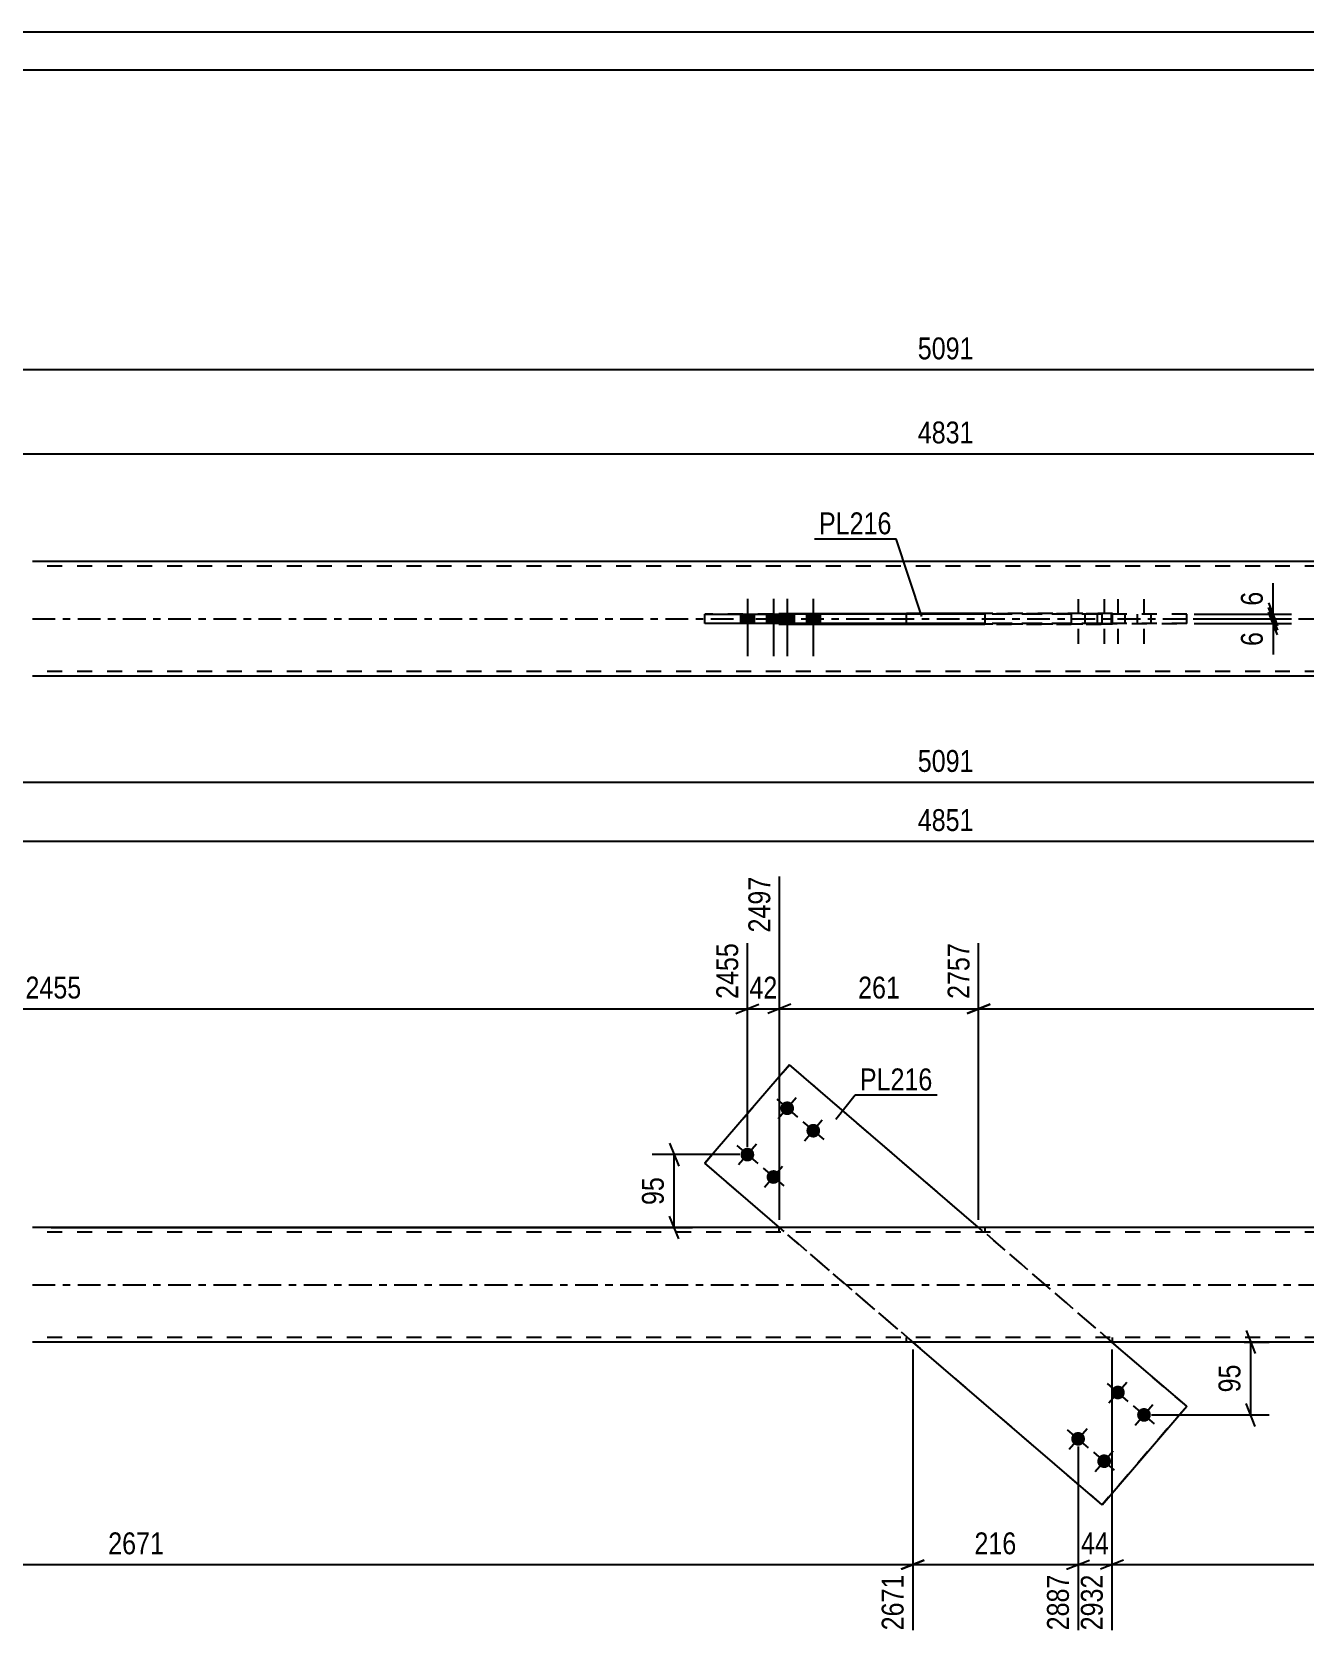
# Model space of a CAD drawing. Header units: millimetres. Extents: x 0 to 594, y 0 to 420.
# Drawn here: x 195.7 to 362.3, y 210.1 to 420 of the extents above; entities that cross this region are included whole.
import ezdxf

# ---------------------------------------------------------------- set-up
doc = ezdxf.new("R2010")
doc.units = ezdxf.units.MM
doc.linetypes.add('DXK_LINE_DOT2', pattern=[3.9198, 1.9599, -1.9599])
doc.linetypes.add('DXK_LINE_DOT3', pattern=[5.9187, 2.979, -0.9799, 0.9799, -0.9799])
doc.styles.add('Arial Narrow', font='ARIALN.TTF', dxfattribs={"height": 0.2})

# ---------------------------------------------------------------- blocks, each defined once
blk = doc.blocks.new('Unknown-580874031-1130')
at = {"color": 5, "linetype": 'Continuous'}
for p, q in [((594, 420), (0, 420)), ((589, 415), (5, 415))]:
    blk.add_line(p, q, dxfattribs=at)
blk = doc.blocks.new('Part-580874031-1700 - 1673')
at = {"color": 2, "linetype": 'Continuous'}
for p, q in [((434.83, 263.45), (195.74, 263.45)), ((434.83, 248.45), (195.74, 248.45))]:
    blk.add_line(p, q, dxfattribs=at)
at = {"color": 7, "linetype": 'DXK_LINE_DOT2'}
for p, q in [((434.83, 262.85), (195.74, 262.85)), ((293.42, 263.45), (293.42, 262.85)), ((320.39, 263.45), (320.39, 262.85)), ((434.83, 249.05), (195.74, 249.05)), ((310.17, 248.45), (310.17, 249.05)), ((337.14, 248.45), (337.14, 249.05))]:
    blk.add_line(p, q, dxfattribs=at)
at = {"color": 7, "linetype": 'DXK_LINE_DOT3'}
blk.add_line((195.74, 255.95), (434.83, 255.95), dxfattribs=at)
blk = doc.blocks.new('Bolt-580874031-1706 - 1673')
at = {"linetype": 'Continuous'}
for points in [[(295.13, 279.74), (295.25, 279.6), (295.35, 279.44), (295.41, 279.27), (295.44, 279.08), (295.42, 278.89), (295.37, 278.71), (295.28, 278.55), (295.16, 278.4), (295.01, 278.29), (294.84, 278.21), (294.65, 278.17), (294.47, 278.16), (294.28, 278.2), (294.11, 278.27), (293.95, 278.38), (293.82, 278.51), (293.73, 278.67), (293.66, 278.85), (293.64, 279.04), (293.65, 279.23), (293.71, 279.41), (293.8, 279.57), (293.92, 279.71), (294.07, 279.83), (294.24, 279.91), (294.42, 279.95), (294.61, 279.96), (294.8, 279.92), (294.97, 279.85)], [(298.54, 276.81), (298.67, 276.67), (298.76, 276.51), (298.83, 276.33), (298.85, 276.15), (298.84, 275.96), (298.78, 275.78), (298.69, 275.61), (298.57, 275.47), (298.42, 275.36), (298.25, 275.28), (298.07, 275.23), (297.88, 275.23), (297.69, 275.26), (297.52, 275.34), (297.36, 275.44), (297.24, 275.58), (297.14, 275.74), (297.08, 275.92), (297.05, 276.1), (297.07, 276.29), (297.12, 276.47), (297.21, 276.64), (297.33, 276.78), (297.48, 276.89), (297.65, 276.97), (297.84, 277.02), (298.02, 277.02), (298.21, 276.99), (298.38, 276.91)], [(289.91, 273.67), (290.04, 273.54), (290.14, 273.38), (290.2, 273.2), (290.22, 273.01), (290.21, 272.83), (290.15, 272.65), (290.06, 272.48), (289.94, 272.34), (289.79, 272.22), (289.62, 272.14), (289.44, 272.1), (289.25, 272.1), (289.06, 272.13), (288.89, 272.2), (288.74, 272.31), (288.61, 272.45), (288.51, 272.61), (288.45, 272.79), (288.42, 272.97), (288.44, 273.16), (288.49, 273.34), (288.58, 273.5), (288.71, 273.65), (288.86, 273.76), (289.03, 273.84), (289.21, 273.89), (289.4, 273.89), (289.58, 273.85), (289.76, 273.78)], [(293.32, 270.74), (293.45, 270.6), (293.55, 270.44), (293.61, 270.27), (293.64, 270.08), (293.62, 269.89), (293.57, 269.71), (293.48, 269.55), (293.35, 269.4), (293.2, 269.29), (293.03, 269.21), (292.85, 269.17), (292.66, 269.16), (292.48, 269.2), (292.3, 269.27), (292.15, 269.38), (292.02, 269.51), (291.92, 269.67), (291.86, 269.85), (291.84, 270.04), (291.85, 270.23), (291.91, 270.41), (292, 270.57), (292.12, 270.71), (292.27, 270.83), (292.44, 270.91), (292.62, 270.95), (292.81, 270.96), (292.99, 270.92), (293.17, 270.85)]]:
    blk.add_hatch(color=1, dxfattribs=at).paths.add_polyline_path(points)
at = {"color": 1, "linetype": 'Continuous'}
for p, q in [((293.17, 280.23), (295.9, 277.88)), ((295.71, 280.42), (293.37, 277.69)), ((296.59, 277.3), (299.32, 274.95)), ((299.12, 277.49), (296.78, 274.76)), ((287.96, 274.17), (290.69, 271.82)), ((290.5, 274.36), (288.15, 271.63)), ((291.37, 271.23), (294.1, 268.88)), ((293.91, 271.42), (291.56, 268.69))]:
    blk.add_line(p, q, dxfattribs=at)
blk = doc.blocks.new('Bolt-580874031-1707 - 1673')
at = {"linetype": 'Continuous'}
for points in [[(337.24, 241.15), (337.11, 241.29), (337.02, 241.45), (336.95, 241.63), (336.93, 241.82), (336.95, 242), (337, 242.18), (337.09, 242.35), (337.21, 242.49), (337.36, 242.61), (337.53, 242.69), (337.71, 242.73), (337.9, 242.73), (338.09, 242.7), (338.26, 242.63), (338.42, 242.52), (338.55, 242.38), (338.64, 242.22), (338.71, 242.04), (338.73, 241.86), (338.71, 241.67), (338.66, 241.49), (338.57, 241.32), (338.45, 241.18), (338.3, 241.07), (338.13, 240.99), (337.94, 240.94), (337.76, 240.94), (337.57, 240.97), (337.4, 241.05)], [(340.65, 238.22), (340.53, 238.36), (340.43, 238.52), (340.37, 238.7), (340.34, 238.88), (340.36, 239.07), (340.41, 239.25), (340.5, 239.42), (340.62, 239.56), (340.77, 239.67), (340.94, 239.75), (341.13, 239.8), (341.32, 239.8), (341.5, 239.77), (341.67, 239.69), (341.83, 239.59), (341.96, 239.45), (342.06, 239.29), (342.12, 239.11), (342.14, 238.92), (342.13, 238.74), (342.07, 238.56), (341.98, 238.39), (341.86, 238.25), (341.71, 238.13), (341.54, 238.05), (341.36, 238.01), (341.17, 238.01), (340.98, 238.04), (340.81, 238.11)], [(332.03, 235.09), (331.9, 235.23), (331.8, 235.39), (331.74, 235.56), (331.71, 235.75), (331.73, 235.94), (331.78, 236.12), (331.87, 236.28), (332, 236.43), (332.15, 236.54), (332.32, 236.62), (332.5, 236.66), (332.69, 236.67), (332.87, 236.63), (333.05, 236.56), (333.2, 236.45), (333.33, 236.32), (333.43, 236.16), (333.49, 235.98), (333.51, 235.79), (333.5, 235.6), (333.44, 235.42), (333.35, 235.26), (333.23, 235.12), (333.08, 235), (332.91, 234.92), (332.73, 234.88), (332.54, 234.87), (332.36, 234.91), (332.18, 234.98)], [(335.44, 232.15), (335.31, 232.29), (335.21, 232.45), (335.15, 232.63), (335.13, 232.82), (335.14, 233), (335.2, 233.18), (335.29, 233.35), (335.41, 233.49), (335.56, 233.61), (335.73, 233.69), (335.91, 233.73), (336.1, 233.73), (336.28, 233.7), (336.46, 233.63), (336.61, 233.52), (336.74, 233.38), (336.84, 233.22), (336.9, 233.04), (336.93, 232.86), (336.91, 232.67), (336.86, 232.49), (336.77, 232.33), (336.64, 232.18), (336.49, 232.07), (336.32, 231.99), (336.14, 231.94), (335.95, 231.94), (335.77, 231.98), (335.59, 232.05)]]:
    blk.add_hatch(color=1, dxfattribs=at).paths.add_polyline_path(points)
at = {"color": 1, "linetype": 'Continuous'}
for p, q in [((339.19, 240.66), (336.46, 243.01)), ((336.66, 240.47), (339, 243.2)), ((342.61, 237.73), (339.88, 240.08)), ((340.07, 237.54), (342.42, 240.27)), ((333.98, 234.6), (331.25, 236.94)), ((331.44, 234.41), (333.79, 237.14)), ((337.39, 231.66), (334.66, 234.01)), ((334.85, 231.47), (337.2, 234.2))]:
    blk.add_line(p, q, dxfattribs=at)
blk = doc.blocks.new('Part-580874031-1715 - 1673')
at = {"color": 2, "linetype": 'Continuous'}
for p, q in [((294.82, 284.75), (283.74, 271.86)), ((294.82, 284.75), (294.82, 284.75)), ((319.6, 263.45), (294.82, 284.75)), ((293.52, 263.45), (283.74, 271.86)), ((283.74, 271.86), (283.74, 271.86)), ((335.75, 227.14), (310.97, 248.45)), ((346.83, 240.03), (337.04, 248.45)), ((335.75, 227.14), (346.83, 240.03)), ((346.83, 240.03), (346.83, 240.03)), ((335.75, 227.14), (335.75, 227.14))]:
    blk.add_line(p, q, dxfattribs=at)
at = {"color": 7, "linetype": 'DXK_LINE_DOT2'}
for p, q in [((283.74, 271.86), (294.82, 284.75)), ((346.83, 240.03), (294.82, 284.75)), ((335.75, 227.14), (283.74, 271.86)), ((310.97, 248.45), (293.52, 263.45)), ((337.04, 248.45), (319.6, 263.45)), ((346.83, 240.03), (335.75, 227.14))]:
    blk.add_line(p, q, dxfattribs=at)
blk = doc.blocks.new('Bolt-580874031-1435 - 1367')
at = {"color": 1, "linetype": 'DXK_LINE_DOT2'}
for p, q in [((332.61, 345.75), (332.61, 338.25)), ((336.03, 345.75), (336.03, 338.25)), ((337.83, 345.75), (337.83, 338.25)), ((341.24, 345.75), (341.24, 338.25)), ((331.71, 343.75), (331.71, 342.55)), ((333.51, 343.75), (333.51, 342.55)), ((335.13, 343.75), (335.13, 342.55)), ((336.93, 343.75), (336.93, 342.55)), ((336.93, 343.75), (336.93, 342.55)), ((338.73, 343.75), (338.73, 342.55)), ((340.34, 343.75), (340.34, 342.55)), ((342.14, 343.75), (342.14, 342.55))]:
    blk.add_line(p, q, dxfattribs=at)
blk = doc.blocks.new('Part-580874031-1456 - 1367')
at = {"color": 2, "linetype": 'Continuous'}
for p, q in [((434.83, 350.65), (195.74, 350.65)), ((293.42, 343.76), (293.42, 343.86)), ((293.42, 343.86), (293.42, 343.86)), ((293.42, 343.86), (320.39, 343.86)), ((293.42, 342.56), (293.42, 342.46)), ((293.42, 342.46), (320.39, 342.46)), ((310.17, 343.85), (310.17, 343.76)), ((320.39, 343.85), (310.17, 343.85)), ((310.17, 343.85), (310.17, 343.85)), ((310.17, 342.46), (310.17, 342.56)), ((320.39, 343.86), (320.39, 342.46)), ((434.83, 335.65), (195.74, 335.65))]:
    blk.add_line(p, q, dxfattribs=at)
at = {"color": 7, "linetype": 'DXK_LINE_DOT2'}
for p, q in [((434.83, 350.05), (195.74, 350.05)), ((293.42, 342.56), (293.42, 343.86)), ((293.42, 343.86), (320.39, 343.86)), ((293.42, 342.46), (320.39, 342.46)), ((310.17, 343.85), (337.14, 343.85)), ((310.17, 343.76), (310.17, 343.85)), ((310.17, 342.56), (310.17, 343.76)), ((310.17, 342.45), (310.17, 342.46)), ((310.17, 342.46), (310.17, 342.45)), ((337.14, 342.45), (310.17, 342.45)), ((310.17, 342.45), (310.17, 342.45)), ((310.17, 342.45), (337.14, 342.45)), ((337.14, 343.85), (320.39, 343.85)), ((337.14, 342.45), (337.14, 343.85)), ((434.83, 336.25), (195.74, 336.25))]:
    blk.add_line(p, q, dxfattribs=at)
at = {"color": 7, "linetype": 'DXK_LINE_DOT3'}
blk.add_line((195.74, 343.15), (434.83, 343.15), dxfattribs=at)
blk = doc.blocks.new('Part-580874031-1397 - 1367')
at = {"color": 2, "linetype": 'Continuous'}
for p, q in [((283.74, 342.56), (283.74, 343.76)), ((283.74, 343.76), (294.82, 343.76)), ((320.39, 342.55), (283.74, 342.56)), ((294.82, 342.56), (283.74, 342.56)), ((294.82, 342.56), (294.82, 343.76)), ((320.39, 343.76), (294.82, 343.76)), ((320.39, 342.56), (294.82, 342.56))]:
    blk.add_line(p, q, dxfattribs=at)
at = {"color": 7, "linetype": 'DXK_LINE_DOT2'}
for p, q in [((335.75, 343.75), (283.74, 343.76)), ((346.83, 343.75), (320.39, 343.76)), ((346.83, 342.55), (320.39, 342.56)), ((335.75, 342.55), (320.39, 342.55)), ((335.75, 342.55), (335.75, 343.75)), ((346.83, 343.75), (335.75, 343.75)), ((335.75, 342.55), (346.83, 342.55)), ((346.83, 342.55), (346.83, 343.75))]:
    blk.add_line(p, q, dxfattribs=at)
blk = doc.blocks.new('Bolt-580874031-1436 - 1367')
at = {"linetype": 'Continuous'}
for points in [[(290.22, 343.76), (288.42, 343.76), (288.42, 342.56), (290.22, 342.56)], [(293.64, 343.76), (291.84, 343.76), (291.84, 342.56), (293.64, 342.56)], [(295.44, 343.76), (293.64, 343.76), (293.64, 342.56), (295.44, 342.56)], [(298.85, 343.76), (297.05, 343.76), (297.05, 342.56), (298.85, 342.56)]]:
    blk.add_hatch(color=1, dxfattribs=at).paths.add_polyline_path(points)
at = {"color": 1, "linetype": 'Continuous'}
for p, q in [((289.32, 345.76), (289.32, 338.26)), ((292.74, 345.76), (292.74, 338.26)), ((294.54, 345.76), (294.54, 338.26)), ((297.95, 345.76), (297.95, 338.26)), ((288.42, 343.76), (288.42, 342.56)), ((290.22, 343.76), (290.22, 342.56)), ((291.84, 343.76), (291.84, 342.56)), ((293.64, 343.76), (293.64, 342.56)), ((293.64, 343.76), (293.64, 342.56)), ((295.44, 343.76), (295.44, 342.56)), ((297.05, 343.76), (297.05, 342.56)), ((298.85, 343.76), (298.85, 342.56))]:
    blk.add_line(p, q, dxfattribs=at)
blk = doc.blocks.new('StraightDimension-580874031-1850 - 1673')
at = {"color": 7, "linetype": 'Continuous'}
for p, q in [((337.04, 247.45), (337.04, 210.69)), ((332.61, 234.77), (332.61, 210.69)), ((331.11, 218.7), (334.11, 219.9)), ((332.61, 219.3), (337.04, 219.3)), ((338.54, 219.9), (335.54, 218.7))]:
    blk.add_line(p, q, dxfattribs=at)
at = {"color": 0}
blk.add_wipeout([(337.26, 220.05), (337.26, 224.25), (332.4, 224.25), (332.4, 220.05)], dxfattribs=at)
at = {"color": 0, "linetype": 'Continuous'}
blk.add_wipeout([(336.44, 218.6), (332.24, 218.6), (332.24, 210.09), (336.44, 210.09)], dxfattribs=at)
at = {"color": 3, "style": 'Arial Narrow'}
blk.add_text('44', height=2.863, dxfattribs=at).set_placement((333, 220.65))
at = {"color": 3, "linetype": 'Continuous', "style": 'Arial Narrow'}
blk.add_text('2932', height=2.863, rotation=90.0002, dxfattribs=at).set_placement((335.84, 210.69))
blk = doc.blocks.new('StraightDimension-580874031-1792 - 1673')
at = {"color": 7, "linetype": 'Continuous'}
for p, q in [((293.52, 264.45), (293.52, 309.4)), ((289.32, 273.99), (289.32, 300.7)), ((287.82, 291.48), (290.82, 292.68)), ((289.32, 292.08), (293.52, 292.08)), ((295.02, 292.68), (292.02, 291.48))]:
    blk.add_line(p, q, dxfattribs=at)
at = {"color": 0, "linetype": 'Continuous'}
blk.add_wipeout([(292.92, 310), (288.72, 310), (288.72, 301.48), (292.92, 301.48)], dxfattribs=at)
at = {"color": 0}
blk.add_wipeout([(293.85, 292.83), (293.85, 297.03), (288.99, 297.03), (288.99, 292.83)], dxfattribs=at)
at = {"color": 3, "linetype": 'Continuous', "style": 'Arial Narrow'}
blk.add_text('2497', height=2.863, rotation=90.0002, dxfattribs=at).set_placement((292.32, 302.08))
at = {"color": 3, "style": 'Arial Narrow'}
blk.add_text('42', height=2.863, dxfattribs=at).set_placement((289.59, 293.43))
blk = doc.blocks.new('StraightDimension-580874031-1806 - 1673')
at = {"color": 7, "linetype": 'Continuous'}
for p, q in [((289.32, 273.99), (289.32, 300.7)), ((107.64, 265.45), (107.64, 295.21)), ((109.14, 292.68), (106.14, 291.48)), ((107.64, 292.08), (289.32, 292.08)), ((287.82, 291.48), (290.82, 292.68))]:
    blk.add_line(p, q, dxfattribs=at)
at = {"color": 0, "linetype": 'Continuous'}
for points in [[(288.72, 301.3), (284.52, 301.3), (284.52, 292.78), (288.72, 292.78)], [(107.04, 295.81), (102.84, 295.81), (102.84, 292.78), (107.04, 292.78)]]:
    blk.add_wipeout(points, dxfattribs=at)
at = {"color": 0}
blk.add_wipeout([(202.74, 292.83), (202.74, 297.03), (194.22, 297.03), (194.22, 292.83)], dxfattribs=at)
at = {"color": 3, "linetype": 'Continuous', "style": 'Arial Narrow'}
for s, height, p in [('2455', 2.863, (288.12, 293.38)), ('0', 2.86, (106.44, 293.38))]:
    blk.add_text(s, height=height, rotation=90.0002, dxfattribs=at).set_placement(p)
at = {"color": 3, "style": 'Arial Narrow'}
blk.add_text('2455', height=2.863, dxfattribs=at).set_placement((194.82, 293.43))
blk = doc.blocks.new('StraightDimension-580874031-1760 - 1673')
at = {"color": 7, "linetype": 'Continuous'}
for p, q in [((319.6, 264.45), (319.6, 300.7)), ((522.93, 265.45), (522.93, 300.7)), ((321.1, 292.68), (318.1, 291.48)), ((319.6, 292.08), (522.93, 292.08)), ((521.43, 291.48), (524.43, 292.68))]:
    blk.add_line(p, q, dxfattribs=at)
at = {"color": 0, "linetype": 'Continuous'}
blk.add_wipeout([(522.33, 301.3), (518.13, 301.3), (518.13, 292.78), (522.33, 292.78)], dxfattribs=at)
at = {"color": 0}
blk.add_wipeout([(425.52, 292.83), (425.52, 297.03), (417.01, 297.03), (417.01, 292.83)], dxfattribs=at)
at = {"color": 3, "linetype": 'Continuous', "style": 'Arial Narrow'}
blk.add_text('4831', height=2.863, rotation=90.0002, dxfattribs=at).set_placement((521.73, 293.38))
at = {"color": 3, "style": 'Arial Narrow'}
blk.add_text('2074', height=2.863, dxfattribs=at).set_placement((417.61, 293.43))
blk = doc.blocks.new('StraightDimension-580874031-2050 - 1673')
at = {"color": 7, "linetype": 'Continuous'}
blk.add_line((106.64, 314.02), (523.93, 314.02), dxfattribs=at)
at = {"color": 0}
blk.add_wipeout([(319.54, 314.77), (319.54, 318.97), (311.03, 318.97), (311.03, 314.77)], dxfattribs=at)
at = {"color": 3, "style": 'Arial Narrow'}
blk.add_text('4851', height=2.863, dxfattribs=at).set_placement((311.63, 315.37))
blk = doc.blocks.new('StraightDimension-580874031-1772 - 1673')
at = {"color": 7, "linetype": 'Continuous'}
for p, q in [((293.52, 264.45), (293.52, 309.4)), ((319.6, 264.45), (319.6, 300.7)), ((295.02, 292.68), (292.02, 291.48)), ((293.52, 292.08), (319.6, 292.08)), ((318.1, 291.48), (321.1, 292.68))]:
    blk.add_line(p, q, dxfattribs=at)
at = {"color": 0, "linetype": 'Continuous'}
blk.add_wipeout([(319, 301.3), (314.8, 301.3), (314.8, 292.78), (319, 292.78)], dxfattribs=at)
at = {"color": 0}
blk.add_wipeout([(309.9, 292.83), (309.9, 297.03), (303.22, 297.03), (303.22, 292.83)], dxfattribs=at)
at = {"color": 3, "linetype": 'Continuous', "style": 'Arial Narrow'}
blk.add_text('2757', height=2.863, rotation=90.0002, dxfattribs=at).set_placement((318.4, 293.38))
at = {"color": 3, "style": 'Arial Narrow'}
blk.add_text('261', height=2.863, dxfattribs=at).set_placement((303.82, 293.43))
blk = doc.blocks.new('StraightDimension-580874031-1735 - 1673')
at = {"color": 7, "linetype": 'Continuous'}
for p, q in [((288.32, 272.99), (276.88, 272.99)), ((279.13, 274.49), (280.33, 271.49)), ((279.73, 263.45), (279.73, 272.99)), ((280.33, 261.95), (279.13, 264.95)), ((198.19, 263.45), (282.13, 263.45))]:
    blk.add_line(p, q, dxfattribs=at)
at = {"color": 0}
blk.add_wipeout([(278.98, 270.65), (274.78, 270.65), (274.78, 265.79), (278.98, 265.79)], dxfattribs=at)
at = {"color": 3, "style": 'Arial Narrow'}
blk.add_text('95', height=2.863, rotation=90.0002, dxfattribs=at).set_placement((278.38, 266.39))
blk = doc.blocks.new('StraightDimension-580874031-1746 - 1673')
at = {"color": 7, "linetype": 'Continuous'}
blk.add_line((94.64, 321.76), (535.93, 321.76), dxfattribs=at)
at = {"color": 0}
blk.add_wipeout([(319.54, 322.51), (319.54, 326.71), (311.03, 326.71), (311.03, 322.51)], dxfattribs=at)
at = {"color": 3, "style": 'Arial Narrow'}
blk.add_text('5091', height=2.863, dxfattribs=at).set_placement((311.63, 323.11))
blk = doc.blocks.new('StraightDimension-580874031-1838 - 1673')
at = {"color": 7, "linetype": 'Continuous'}
for p, q in [((337.04, 247.45), (337.04, 210.69)), ((522.93, 246.45), (522.93, 210.69)), ((338.54, 219.9), (335.54, 218.7)), ((337.04, 219.3), (522.93, 219.3)), ((521.43, 218.7), (524.43, 219.9))]:
    blk.add_line(p, q, dxfattribs=at)
at = {"color": 0}
blk.add_wipeout([(434.24, 220.05), (434.24, 224.25), (425.73, 224.25), (425.73, 220.05)], dxfattribs=at)
at = {"color": 0, "linetype": 'Continuous'}
blk.add_wipeout([(522.33, 218.6), (518.13, 218.6), (518.13, 210.09), (522.33, 210.09)], dxfattribs=at)
at = {"color": 3, "style": 'Arial Narrow'}
blk.add_text('1899', height=2.863, dxfattribs=at).set_placement((426.33, 220.65))
at = {"color": 3, "linetype": 'Continuous', "style": 'Arial Narrow'}
blk.add_text('4831', height=2.863, rotation=90.0002, dxfattribs=at).set_placement((521.73, 210.69))
blk = doc.blocks.new('StraightDimension-580874031-1864 - 1673')
at = {"color": 7, "linetype": 'Continuous'}
for p, q in [((310.97, 247.45), (310.97, 210.69)), ((332.61, 234.77), (332.61, 210.69)), ((312.47, 219.9), (309.47, 218.7)), ((310.97, 219.3), (332.61, 219.3)), ((331.11, 218.7), (334.11, 219.9))]:
    blk.add_line(p, q, dxfattribs=at)
at = {"color": 0}
blk.add_wipeout([(325.13, 220.05), (325.13, 224.25), (318.45, 224.25), (318.45, 220.05)], dxfattribs=at)
at = {"color": 0, "linetype": 'Continuous'}
blk.add_wipeout([(332.01, 218.6), (327.81, 218.6), (327.81, 210.09), (332.01, 210.09)], dxfattribs=at)
at = {"color": 3, "style": 'Arial Narrow'}
blk.add_text('216', height=2.863, dxfattribs=at).set_placement((319.05, 220.65))
at = {"color": 3, "linetype": 'Continuous', "style": 'Arial Narrow'}
blk.add_text('2887', height=2.863, rotation=90.0002, dxfattribs=at).set_placement((331.41, 210.69))
blk = doc.blocks.new('StraightDimension-580874031-1878 - 1673')
at = {"color": 7, "linetype": 'Continuous'}
for p, q in [((107.64, 246.45), (107.64, 216.17)), ((310.97, 247.45), (310.97, 210.69)), ((109.14, 219.9), (106.14, 218.7)), ((107.64, 219.3), (310.97, 219.3)), ((309.47, 218.7), (312.47, 219.9))]:
    blk.add_line(p, q, dxfattribs=at)
at = {"color": 0}
blk.add_wipeout([(213.56, 220.05), (213.56, 224.25), (205.05, 224.25), (205.05, 220.05)], dxfattribs=at)
at = {"color": 0, "linetype": 'Continuous'}
for points in [[(107.04, 218.6), (102.84, 218.6), (102.84, 215.57), (107.04, 215.57)], [(310.37, 218.6), (306.17, 218.6), (306.17, 210.09), (310.37, 210.09)]]:
    blk.add_wipeout(points, dxfattribs=at)
at = {"color": 3, "style": 'Arial Narrow'}
blk.add_text('2671', height=2.863, dxfattribs=at).set_placement((205.65, 220.65))
at = {"color": 3, "linetype": 'Continuous', "style": 'Arial Narrow'}
for s, height, p in [('0', 2.86, (106.44, 216.17)), ('2671', 2.863, (309.77, 210.69))]:
    blk.add_text(s, height=height, rotation=90.0002, dxfattribs=at).set_placement(p)
blk = doc.blocks.new('StraightDimension-580874031-1993 - 1673')
at = {"color": 7, "linetype": 'Continuous'}
for p, q in [((354.61, 249.95), (355.81, 246.95)), ((354.36, 248.45), (357.61, 248.45)), ((355.21, 238.9), (355.21, 248.45)), ((355.81, 237.4), (354.61, 240.4)), ((342.24, 238.9), (357.61, 238.9))]:
    blk.add_line(p, q, dxfattribs=at)
at = {"color": 0}
blk.add_wipeout([(354.46, 246.1), (350.26, 246.1), (350.26, 241.25), (354.46, 241.25)], dxfattribs=at)
at = {"color": 3, "style": 'Arial Narrow'}
blk.add_text('95', height=2.863, rotation=90.0002, dxfattribs=at).set_placement((353.86, 241.85))
blk = doc.blocks.new('StraightDimension-580874031-1540 - 1367')
at = {"color": 7, "linetype": 'Continuous'}
for p, q in [((357.54, 345.25), (358.74, 342.25)), ((358.74, 341.65), (357.54, 344.65)), ((347.83, 343.75), (360.54, 343.75)), ((347.83, 343.15), (360.54, 343.15)), ((358.14, 343.15), (358.14, 343.75))]:
    blk.add_line(p, q, dxfattribs=at)
at = {"color": 0}
blk.add_wipeout([(357.39, 347.31), (353.19, 347.31), (353.19, 344.28), (357.39, 344.28)], dxfattribs=at)
at = {"color": 7, "linetype": 'Continuous'}
blk.add_line((358.14, 343.75), (358.14, 347.83), dxfattribs=at)
blk.add_line((358.14, 343.75), (358.14, 347.83), dxfattribs=at)
at = {"color": 3, "style": 'Arial Narrow'}
blk.add_text('6', height=2.86, rotation=90.0002, dxfattribs=at).set_placement((356.79, 344.88))
blk = doc.blocks.new('StraightDimension-580874031-1536 - 1367')
at = {"color": 7, "linetype": 'Continuous'}
for p, q in [((357.54, 344.65), (358.74, 341.65)), ((347.83, 343.15), (360.54, 343.15)), ((347.83, 342.55), (360.54, 342.55)), ((358.74, 341.05), (357.54, 344.05)), ((358.14, 342.55), (358.14, 343.15))]:
    blk.add_line(p, q, dxfattribs=at)
at = {"color": 0}
blk.add_wipeout([(357.39, 342.03), (353.19, 342.03), (353.19, 339), (357.39, 339)], dxfattribs=at)
at = {"color": 7, "linetype": 'Continuous'}
blk.add_line((358.14, 342.55), (358.14, 338.47), dxfattribs=at)
blk.add_line((358.14, 342.55), (358.14, 338.47), dxfattribs=at)
at = {"color": 3, "style": 'Arial Narrow'}
blk.add_text('6', height=2.86, rotation=90.0002, dxfattribs=at).set_placement((356.79, 339.6))
blk = doc.blocks.new('StraightDimension-580874031-1545 - 1367')
at = {"color": 7, "linetype": 'Continuous'}
blk.add_line((94.64, 375.79), (535.93, 375.79), dxfattribs=at)
at = {"color": 0}
blk.add_wipeout([(319.54, 376.54), (319.54, 380.74), (311.03, 380.74), (311.03, 376.54)], dxfattribs=at)
at = {"color": 3, "style": 'Arial Narrow'}
blk.add_text('5091', height=2.863, dxfattribs=at).set_placement((311.63, 377.14))
blk = doc.blocks.new('StraightDimension-580874031-1576 - 1367')
at = {"color": 7, "linetype": 'Continuous'}
blk.add_line((107.64, 364.78), (522.93, 364.78), dxfattribs=at)
at = {"color": 0}
blk.add_wipeout([(319.54, 365.53), (319.54, 369.73), (311.03, 369.73), (311.03, 365.53)], dxfattribs=at)
at = {"color": 3, "style": 'Arial Narrow'}
blk.add_text('4831', height=2.863, dxfattribs=at).set_placement((311.63, 366.13))
blk = doc.blocks.new('Mark-580874031-1711 - 1673')
at = {"color": 0}
blk.add_wipeout([(313.56, 281.41), (313.56, 284.41), (304.05, 284.41), (304.05, 281.41)], dxfattribs=at)
blk.add_wipeout([(313.56, 281.41), (313.56, 284.41), (304.05, 284.41), (304.05, 281.41)], dxfattribs=at)
at = {"color": 30, "linetype": 'Continuous'}
for p, q in [((300.92, 277.63), (303.45, 280.81)), ((303.45, 280.81), (314.16, 280.81))]:
    blk.add_line(p, q, dxfattribs=at)
at = {"color": 3, "style": 'Arial Narrow'}
blk.add_text('PL216', height=2.863, dxfattribs=at).set_placement((304.05, 281.41))
blk = doc.blocks.new('Mark-580874031-1392 - 1367')
at = {"color": 0}
blk.add_wipeout([(308.2, 354.23), (308.2, 357.23), (298.7, 357.23), (298.7, 354.23)], dxfattribs=at)
blk.add_wipeout([(308.2, 354.23), (308.2, 357.23), (298.7, 357.23), (298.7, 354.23)], dxfattribs=at)
at = {"color": 30, "linetype": 'Continuous'}
for p in [(298.1, 353.63), (312.18, 343.46)]:
    blk.add_line(p, (308.8, 353.63), dxfattribs=at)
at = {"color": 3, "style": 'Arial Narrow'}
blk.add_text('PL216', height=2.863, dxfattribs=at).set_placement((298.7, 354.23))

msp = doc.modelspace()

# ---------------------------------------------------------------- block references
for name in ['Unknown-580874031-1130', 'Part-580874031-1456 - 1367', 'Bolt-580874031-1436 - 1367', 'Bolt-580874031-1435 - 1367', 'Part-580874031-1397 - 1367', 'Part-580874031-1715 - 1673', 'Bolt-580874031-1706 - 1673', 'Part-580874031-1700 - 1673', 'Bolt-580874031-1707 - 1673']:
    msp.add_blockref(name, (0, 0))

# ---------------------------------------------------------------- next in the draw order: block references
for name in ['StraightDimension-580874031-1540 - 1367', 'StraightDimension-580874031-1792 - 1673', 'StraightDimension-580874031-1760 - 1673', 'StraightDimension-580874031-1850 - 1673']:
    msp.add_blockref(name, (0, 0))

# ---------------------------------------------------------------- next in the draw order: block references
for name in ['StraightDimension-580874031-1545 - 1367', 'StraightDimension-580874031-1536 - 1367', 'StraightDimension-580874031-1806 - 1673', 'StraightDimension-580874031-1864 - 1673', 'StraightDimension-580874031-1838 - 1673']:
    msp.add_blockref(name, (0, 0))

# ---------------------------------------------------------------- next in the draw order: block references
for name in ['StraightDimension-580874031-1576 - 1367', 'StraightDimension-580874031-2050 - 1673', 'StraightDimension-580874031-1993 - 1673', 'StraightDimension-580874031-1878 - 1673']:
    msp.add_blockref(name, (0, 0))

# ---------------------------------------------------------------- next in the draw order: block references
for name in ['Mark-580874031-1392 - 1367', 'StraightDimension-580874031-1772 - 1673', 'StraightDimension-580874031-1735 - 1673']:
    msp.add_blockref(name, (0, 0))

# ---------------------------------------------------------------- next in the draw order: block references
msp.add_blockref('StraightDimension-580874031-1746 - 1673', (0, 0))

# ---------------------------------------------------------------- next in the draw order: block references
msp.add_blockref('Mark-580874031-1711 - 1673', (0, 0))

doc.saveas('drawing.dxf')
